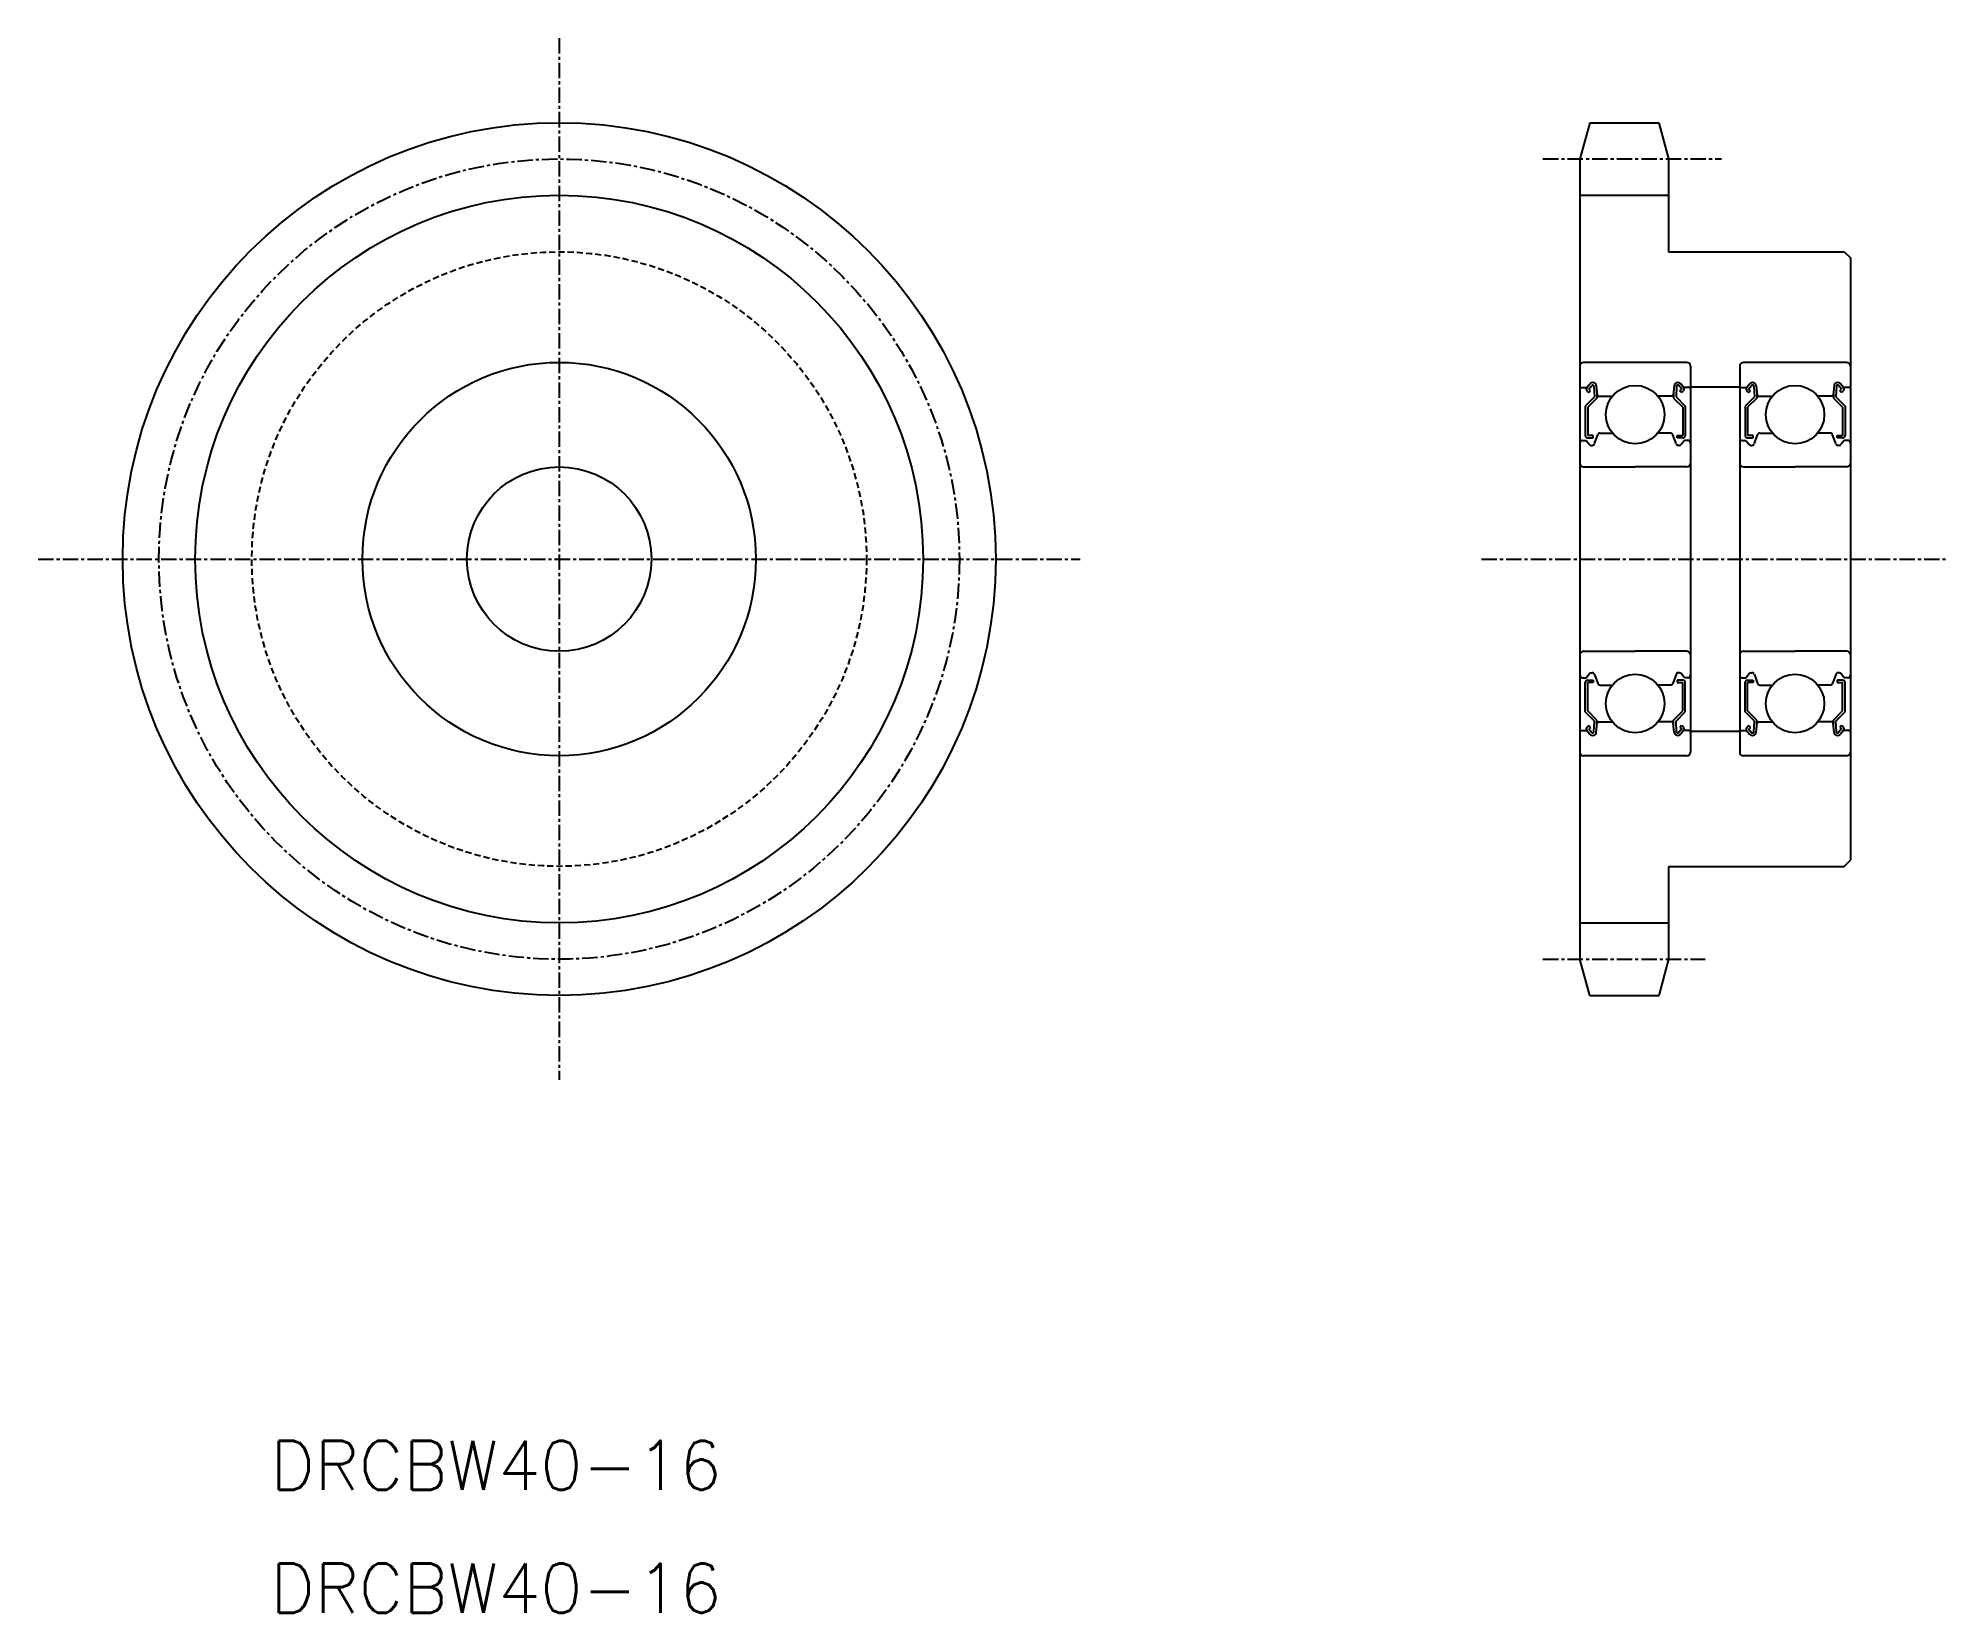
# Model space of a CAD drawing. Extents: x 0 to 155, y 0 to 128.
import ezdxf

# ---------------------------------------------------------------- set-up
doc = ezdxf.new("R2010")
doc.units = 0
doc.linetypes.add('CENTER', pattern=[2, 1.25, -0.25, 0.25, -0.25])
doc.linetypes.add('DASHED', pattern=[0.75, 0.5, -0.25])
doc.layers.get('0').update_dxf_attribs({"linetype": 'CONTINUOUS'})
doc.layers.add('CENTER', color=1, linetype='CENTER')
doc.styles.get("Standard").update_dxf_attribs({"font": 'txt', "bigfont": 'BIGFONT'})

msp = doc.modelspace()

# ---------------------------------------------------------------- linework, layer by layer
at = {"color": 7, "linetype": 'CONTINUOUS'}
for p, q in [((126.18, 121.22), (125.38, 118.27)), ((126.18, 121.22), (131.79, 121.22)), ((131.79, 121.22), (132.58, 118.27)), ((125.38, 118.27), (125.38, 53.17)), ((132.58, 118.27), (132.58, 110.72)), ((125.38, 115.32), (132.58, 115.32)), ((132.58, 110.72), (146.88, 110.72)), ((146.88, 110.72), (147.38, 110.22)), ((147.38, 110.22), (147.38, 61.22)), ((125.38, 101.42), (125.38, 70.02)), ((129.88, 101.72), (125.68, 101.72)), ((134.08, 101.72), (129.88, 101.72)), ((134.38, 101.42), (134.38, 70.02)), ((138.38, 101.42), (138.38, 70.02)), ((142.88, 101.72), (138.68, 101.72)), ((147.08, 101.72), (142.88, 101.72)), ((147.38, 101.42), (147.38, 70.02)), ((125.48, 99.67), (125.94, 99.67)), ((125.94, 99.67), (126.19, 99.97)), ((126.1, 99.55), (126.35, 99.84)), ((126.25, 99.42), (126.1, 99.55)), ((126.52, 99.78), (126.57, 98.91)), ((126.72, 99.8), (126.79, 99.07)), ((133.05, 99.8), (132.98, 99.07)), ((133.24, 99.78), (133.2, 98.91)), ((133.67, 99.55), (133.42, 99.84)), ((133.52, 99.42), (133.67, 99.55)), ((133.82, 99.67), (133.58, 99.97)), ((134.28, 99.67), (133.82, 99.67)), ((134.38, 99.72), (138.38, 99.72)), ((138.48, 99.67), (138.94, 99.67)), ((138.94, 99.67), (139.19, 99.97)), ((139.1, 99.55), (139.35, 99.84)), ((139.25, 99.42), (139.1, 99.55)), ((139.52, 99.78), (139.57, 98.91)), ((139.72, 99.8), (139.79, 99.07)), ((146.05, 99.8), (145.98, 99.07)), ((146.24, 99.78), (146.2, 98.91)), ((146.67, 99.55), (146.42, 99.84)), ((146.52, 99.42), (146.67, 99.55)), ((146.82, 99.67), (146.58, 99.97)), ((147.28, 99.67), (146.82, 99.67)), ((126.57, 98.91), (125.82, 98.16)), ((125.82, 98.16), (125.82, 95.77)), ((126.12, 99.26), (125.97, 99.39)), ((126.77, 98.82), (126.02, 98.07)), ((126.02, 98.07), (126.02, 95.77)), ((126.12, 99.26), (126.25, 99.42)), ((126.77, 99.29), (126.77, 98.82)), ((126.89, 98.97), (128.04, 98.97)), ((132.88, 98.97), (131.73, 98.97)), ((133, 99.29), (133, 98.82)), ((133, 98.82), (133.75, 98.07)), ((133.2, 98.91), (133.95, 98.16)), ((133.65, 99.26), (133.52, 99.42)), ((133.65, 99.26), (133.8, 99.39)), ((133.75, 98.07), (133.75, 95.77)), ((133.95, 98.16), (133.95, 95.77)), ((139.57, 98.91), (138.82, 98.16)), ((138.82, 98.16), (138.82, 95.77)), ((139.12, 99.26), (138.97, 99.39)), ((139.77, 98.82), (139.02, 98.07)), ((139.02, 98.07), (139.02, 95.77)), ((139.12, 99.26), (139.25, 99.42)), ((139.77, 99.29), (139.77, 98.82)), ((139.89, 98.97), (141.04, 98.97)), ((145.88, 98.97), (144.73, 98.97)), ((146, 99.29), (146, 98.82)), ((146, 98.82), (146.75, 98.07)), ((146.2, 98.91), (146.95, 98.16)), ((146.65, 99.26), (146.52, 99.42)), ((146.65, 99.26), (146.8, 99.39)), ((146.75, 98.07), (146.75, 95.77)), ((146.95, 98.16), (146.95, 95.77)), ((147.38, 97.97), (147.38, 97.97)), ((147.38, 96.97), (147.38, 96.97)), ((125.58, 95.37), (125.88, 95.37)), ((125.88, 95.37), (126.16, 95.05)), ((126.47, 95.77), (126.02, 95.77)), ((126.02, 95.57), (126.47, 95.57)), ((126.31, 94.97), (126.38, 94.97)), ((126.47, 95.57), (126.47, 95.77)), ((126.57, 95.11), (126.83, 95.84)), ((127.02, 95.97), (128.04, 95.97)), ((132.75, 95.97), (131.73, 95.97)), ((133.2, 95.11), (132.93, 95.84)), ((133.3, 95.77), (133.75, 95.77)), ((133.3, 95.57), (133.3, 95.77)), ((133.75, 95.57), (133.3, 95.57)), ((133.46, 94.97), (133.39, 94.97)), ((133.88, 95.37), (133.61, 95.05)), ((134.18, 95.37), (133.88, 95.37)), ((138.58, 95.37), (138.88, 95.37)), ((138.88, 95.37), (139.16, 95.05)), ((139.47, 95.77), (139.02, 95.77)), ((139.02, 95.57), (139.47, 95.57)), ((139.31, 94.97), (139.38, 94.97)), ((139.47, 95.57), (139.47, 95.77)), ((139.57, 95.11), (139.83, 95.84)), ((140.02, 95.97), (141.04, 95.97)), ((145.75, 95.97), (144.73, 95.97)), ((146.2, 95.11), (145.93, 95.84)), ((146.3, 95.77), (146.75, 95.77)), ((146.3, 95.57), (146.3, 95.77)), ((146.75, 95.57), (146.3, 95.57)), ((146.46, 94.97), (146.39, 94.97)), ((146.88, 95.37), (146.61, 95.05)), ((147.18, 95.37), (146.88, 95.37)), ((125.68, 93.22), (129.88, 93.22)), ((134.08, 93.22), (129.88, 93.22)), ((138.68, 93.22), (142.88, 93.22)), ((147.08, 93.22), (142.88, 93.22)), ((147.38, 85.72), (147.38, 85.72)), ((147.38, 85.72), (147.38, 85.72)), ((125.68, 78.22), (129.88, 78.22)), ((126.96, 78.22), (126.96, 78.22)), ((127.93, 78.22), (127.93, 78.22)), ((134.08, 78.22), (129.88, 78.22)), ((138.68, 78.22), (142.88, 78.22)), ((139.96, 78.22), (139.96, 78.22)), ((140.93, 78.22), (140.93, 78.22)), ((147.08, 78.22), (142.88, 78.22)), ((125.88, 76.07), (126.16, 76.4)), ((126.31, 76.47), (126.38, 76.47)), ((126.57, 76.34), (126.83, 75.61)), ((133.2, 76.34), (132.93, 75.61)), ((133.46, 76.47), (133.39, 76.47)), ((133.88, 76.07), (133.61, 76.4)), ((138.88, 76.07), (139.16, 76.4)), ((139.31, 76.47), (139.38, 76.47)), ((139.57, 76.34), (139.83, 75.61)), ((146.2, 76.34), (145.93, 75.61)), ((146.46, 76.47), (146.39, 76.47)), ((146.88, 76.07), (146.61, 76.4)), ((125.58, 76.07), (125.88, 76.07)), ((125.82, 73.29), (125.82, 75.67)), ((126.02, 75.87), (126.47, 75.87)), ((126.02, 73.37), (126.02, 75.67)), ((126.47, 75.67), (126.02, 75.67)), ((126.47, 75.87), (126.47, 75.67)), ((127.02, 75.47), (128.04, 75.47)), ((132.75, 75.47), (131.73, 75.47)), ((133.3, 75.87), (133.3, 75.67)), ((133.75, 75.87), (133.3, 75.87)), ((133.3, 75.67), (133.75, 75.67)), ((133.75, 73.37), (133.75, 75.67)), ((134.18, 76.07), (133.88, 76.07)), ((133.95, 73.29), (133.95, 75.67)), ((138.58, 76.07), (138.88, 76.07)), ((138.82, 73.29), (138.82, 75.67)), ((139.02, 75.87), (139.47, 75.87)), ((139.02, 73.37), (139.02, 75.67)), ((139.47, 75.67), (139.02, 75.67)), ((139.47, 75.87), (139.47, 75.67)), ((140.02, 75.47), (141.04, 75.47)), ((145.75, 75.47), (144.73, 75.47)), ((146.3, 75.87), (146.3, 75.67)), ((146.75, 75.87), (146.3, 75.87)), ((146.3, 75.67), (146.75, 75.67)), ((146.75, 73.37), (146.75, 75.67)), ((147.18, 76.07), (146.88, 76.07)), ((146.95, 73.29), (146.95, 75.67)), ((126.57, 72.54), (125.82, 73.29)), ((126.77, 72.62), (126.02, 73.37)), ((133, 72.62), (133.75, 73.37)), ((133.2, 72.54), (133.95, 73.29)), ((139.57, 72.54), (138.82, 73.29)), ((139.77, 72.62), (139.02, 73.37)), ((146, 72.62), (146.75, 73.37)), ((146.2, 72.54), (146.95, 73.29)), ((125.48, 71.77), (125.94, 71.77)), ((125.94, 71.77), (126.19, 71.48)), ((126.12, 72.18), (125.97, 72.06)), ((126.25, 72.03), (126.1, 71.9)), ((126.1, 71.9), (126.35, 71.6)), ((126.12, 72.18), (126.25, 72.03)), ((126.52, 71.66), (126.57, 72.54)), ((126.72, 71.64), (126.79, 72.38)), ((126.77, 72.15), (126.77, 72.62)), ((126.89, 72.47), (128.04, 72.47)), ((132.88, 72.47), (131.73, 72.47)), ((133.05, 71.64), (132.98, 72.38)), ((133, 72.15), (133, 72.62)), ((133.24, 71.66), (133.2, 72.54)), ((133.67, 71.9), (133.42, 71.6)), ((133.65, 72.18), (133.52, 72.03)), ((133.52, 72.03), (133.67, 71.9)), ((133.82, 71.77), (133.58, 71.48)), ((133.65, 72.18), (133.8, 72.06)), ((134.28, 71.77), (133.82, 71.77)), ((134.38, 71.72), (138.38, 71.72)), ((138.48, 71.77), (138.94, 71.77)), ((138.94, 71.77), (139.19, 71.48)), ((139.12, 72.18), (138.97, 72.06)), ((139.25, 72.03), (139.1, 71.9)), ((139.1, 71.9), (139.35, 71.6)), ((139.12, 72.18), (139.25, 72.03)), ((139.52, 71.66), (139.57, 72.54)), ((139.72, 71.64), (139.79, 72.38)), ((139.77, 72.15), (139.77, 72.62)), ((139.89, 72.47), (141.04, 72.47)), ((145.88, 72.47), (144.73, 72.47)), ((146.05, 71.64), (145.98, 72.38)), ((146, 72.15), (146, 72.62)), ((146.24, 71.66), (146.2, 72.54)), ((146.67, 71.9), (146.42, 71.6)), ((146.65, 72.18), (146.52, 72.03)), ((146.52, 72.03), (146.67, 71.9)), ((146.82, 71.77), (146.58, 71.48)), ((146.65, 72.18), (146.8, 72.06)), ((147.28, 71.77), (146.82, 71.77)), ((134.08, 69.72), (125.68, 69.72)), ((134.08, 69.72), (129.88, 69.72)), ((147.08, 69.72), (138.68, 69.72)), ((147.08, 69.72), (142.88, 69.72)), ((132.58, 60.72), (132.58, 53.17)), ((132.58, 60.72), (146.88, 60.72)), ((146.88, 60.72), (147.38, 61.22)), ((125.38, 56.12), (132.58, 56.12)), ((126.18, 50.22), (125.38, 53.17)), ((132.58, 53.17), (131.79, 50.22)), ((126.18, 50.22), (131.79, 50.22))]:
    msp.add_line(p, q, dxfattribs=at)
for centre, radius in [((42.37, 85.72), 35.5), ((42.37, 85.72), 16), ((129.88, 97.47), 2.38), ((142.88, 97.47), 2.38), ((42.37, 85.72), 7.5), ((129.88, 73.97), 2.38), ((142.88, 73.97), 2.38)]:
    msp.add_circle(centre, radius, dxfattribs=at)
at = {"color": 3, "linetype": 'CONTINUOUS'}
msp.add_circle((42.37, 85.72), 29.6, dxfattribs=at)
at = {"color": 3, "linetype": 'DASHED'}
msp.add_circle((42.37, 85.72), 25, dxfattribs=at)
at = {"color": 7, "linetype": 'CONTINUOUS'}
for centre, radius, start, end in [((125.68, 101.42), 0.3, 90, 180), ((134.08, 101.42), 0.3, 0, 90), ((138.68, 101.42), 0.3, 90, 180), ((147.08, 101.42), 0.3, 0, 90), ((125.48, 99.77), 0.1, 180, 270), ((126.1, 99.55), 0.2, 140.0002, 230.0848), ((126.42, 99.78), 0.3, 4.9968, 140.0002), ((126.42, 99.78), 0.1, 2.8198, 140.0033), ((133.35, 99.78), 0.3, 39.9998, 175.0032), ((133.34, 99.78), 0.1, 39.9967, 177.1802), ((133.67, 99.55), 0.2, 309.9152, 39.9998), ((134.28, 99.77), 0.1, 270, 0), ((138.48, 99.77), 0.1, 180, 270), ((139.1, 99.55), 0.2, 140.0002, 230.0848), ((139.42, 99.78), 0.3, 4.9968, 140.0002), ((139.42, 99.78), 0.1, 2.8198, 140.0033), ((146.35, 99.78), 0.3, 39.9998, 175.0032), ((146.34, 99.78), 0.1, 39.9967, 177.1802), ((146.67, 99.55), 0.2, 309.9152, 39.9998), ((147.28, 99.77), 0.1, 270, 0), ((126.89, 99.07), 0.1, 184.9968, 269.9995), ((132.88, 99.07), 0.1, 270.0005, 355.0032), ((139.89, 99.07), 0.1, 184.9968, 269.9995), ((145.88, 99.07), 0.1, 270.0005, 355.0032), ((125.58, 95.17), 0.2, 90, 180), ((126.02, 95.77), 0.2, 180, 270), ((126.31, 95.17), 0.2, 219.9962, 270), ((126.38, 95.17), 0.2, 270, 339.9919), ((127.02, 95.77), 0.2, 90, 159.9919), ((132.75, 95.77), 0.2, 20.0081, 90), ((133.39, 95.17), 0.2, 200.0081, 270), ((133.46, 95.17), 0.2, 270, 320.0038), ((133.75, 95.77), 0.2, 270, 0), ((134.18, 95.17), 0.2, 0, 90), ((138.58, 95.17), 0.2, 90, 180), ((139.02, 95.77), 0.2, 180, 270), ((139.31, 95.17), 0.2, 219.9962, 270), ((139.38, 95.17), 0.2, 270, 339.9919), ((140.02, 95.77), 0.2, 90, 159.9919), ((145.75, 95.77), 0.2, 20.0081, 90), ((146.39, 95.17), 0.2, 200.0081, 270), ((146.46, 95.17), 0.2, 270, 320.0038), ((146.75, 95.77), 0.2, 270, 0), ((147.18, 95.17), 0.2, 0, 90), ((125.68, 93.52), 0.3, 180, 270), ((134.08, 93.52), 0.3, 270, 0), ((138.68, 93.52), 0.3, 180, 270), ((147.08, 93.52), 0.3, 270, 0), ((125.68, 77.92), 0.3, 90, 180), ((134.08, 77.92), 0.3, 0, 90), ((138.68, 77.92), 0.3, 90, 180), ((147.08, 77.92), 0.3, 0, 90), ((125.58, 76.27), 0.2, 180, 270), ((126.31, 76.27), 0.2, 90, 140.0038), ((126.38, 76.27), 0.2, 20.0081, 90), ((133.39, 76.27), 0.2, 90, 159.9919), ((133.46, 76.27), 0.2, 39.9962, 90), ((134.18, 76.27), 0.2, 270, 0), ((138.58, 76.27), 0.2, 180, 270), ((139.31, 76.27), 0.2, 90, 140.0038), ((139.38, 76.27), 0.2, 20.0081, 90), ((146.39, 76.27), 0.2, 90, 159.9919), ((146.46, 76.27), 0.2, 39.9962, 90), ((147.18, 76.27), 0.2, 270, 0), ((126.02, 75.67), 0.2, 90, 180), ((127.02, 75.67), 0.2, 200.0081, 270), ((132.75, 75.67), 0.2, 270, 339.9919), ((133.75, 75.67), 0.2, 0, 90), ((139.02, 75.67), 0.2, 90, 180), ((140.02, 75.67), 0.2, 200.0081, 270), ((145.75, 75.67), 0.2, 270, 339.9919), ((146.75, 75.67), 0.2, 0, 90), ((125.48, 71.67), 0.1, 90, 180), ((126.1, 71.9), 0.2, 129.9152, 219.9998), ((126.42, 71.67), 0.3, 219.9998, 355.0032), ((126.42, 71.67), 0.1, 219.9967, 357.1802), ((126.89, 72.37), 0.1, 90.0005, 175.0032), ((132.88, 72.37), 0.1, 4.9968, 89.9995), ((133.35, 71.67), 0.3, 184.9968, 320.0002), ((133.34, 71.67), 0.1, 182.8198, 320.0033), ((133.67, 71.9), 0.2, 320.0002, 50.0848), ((134.28, 71.67), 0.1, 0, 90), ((138.48, 71.67), 0.1, 90, 180), ((139.1, 71.9), 0.2, 129.9152, 219.9998), ((139.42, 71.67), 0.3, 219.9998, 355.0032), ((139.42, 71.67), 0.1, 219.9967, 357.1802), ((139.89, 72.37), 0.1, 90.0005, 175.0032), ((145.88, 72.37), 0.1, 4.9968, 89.9995), ((146.35, 71.67), 0.3, 184.9968, 320.0002), ((146.34, 71.67), 0.1, 182.8198, 320.0033), ((146.67, 71.9), 0.2, 320.0002, 50.0848), ((147.28, 71.67), 0.1, 0, 90), ((125.68, 70.02), 0.3, 180, 270), ((134.08, 70.02), 0.3, 270, 0), ((138.68, 70.02), 0.3, 180, 270), ((147.08, 70.02), 0.3, 270, 0)]:
    msp.add_arc(centre, radius, start, end, dxfattribs=at)
at = {"layer": 'CENTER', "color": 1, "linetype": 'CENTER'}
for p, q in [((42.37, 128.09), (42.37, 43.35)), ((122.38, 118.27), (136.9, 118.27)), ((0, 85.72), (84.74, 85.72)), ((117.38, 85.72), (155.38, 85.72)), ((122.38, 53.17), (135.57, 53.17))]:
    msp.add_line(p, q, dxfattribs=at)
msp.add_circle((42.37, 85.72), 32.55, dxfattribs=at)

# ---------------------------------------------------------------- texts
at = {"color": 7, "linetype": 'CONTINUOUS'}
for p in [(18.89, 10), (18.89, 0)]:
    msp.add_text('DRCBW40-16', height=4, dxfattribs=at).set_placement(p)

doc.saveas('drawing.dxf')
